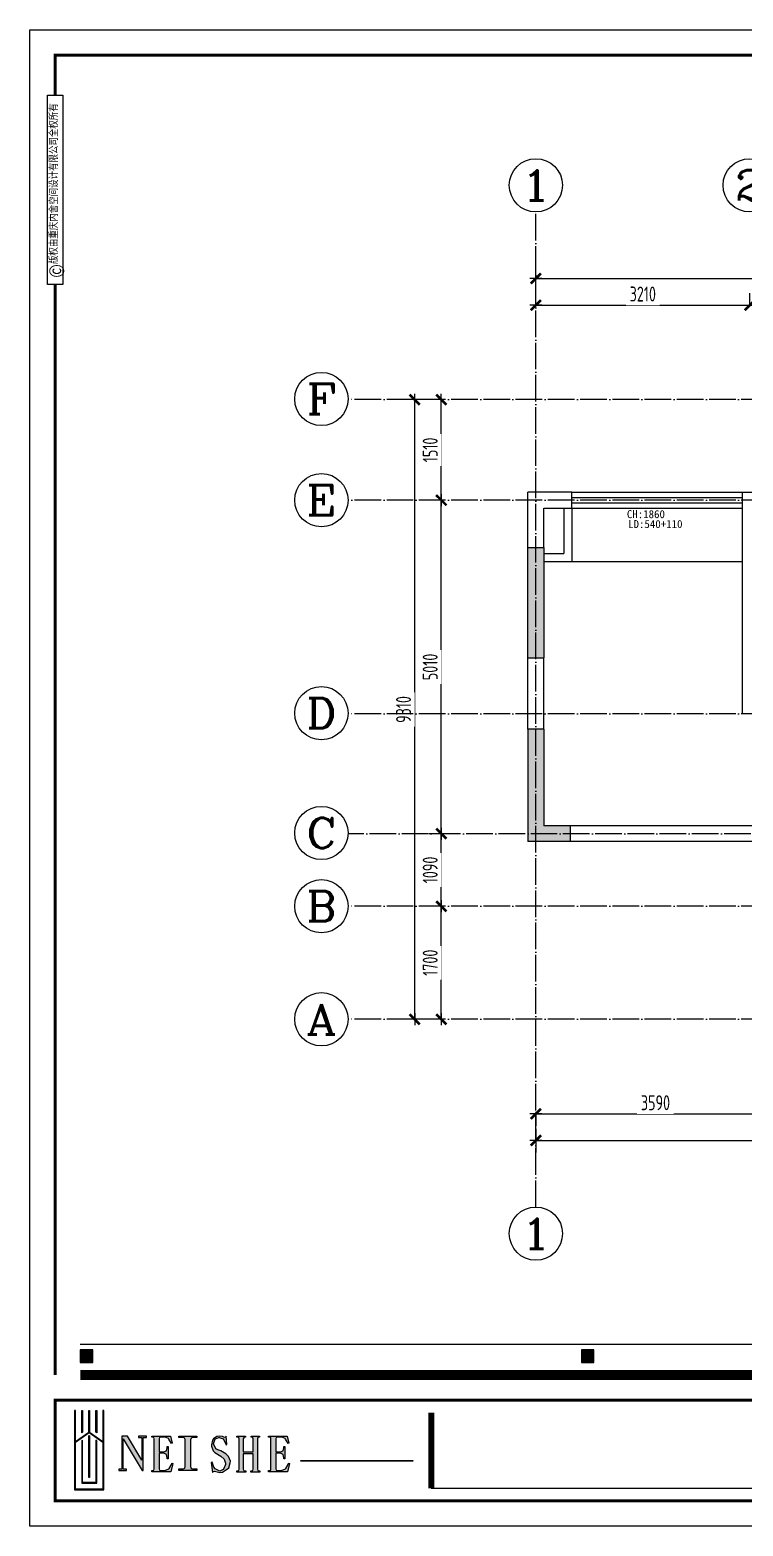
# Model space of a CAD drawing. Header units: inches. Extents: x -50945 to 250244, y -404780 to 18493.
# Drawn here: x 14930 to 25636, y -3982 to 18493 of the extents above; entities that cross this region are included whole.
import ezdxf
from ezdxf.enums import TextEntityAlignment as Align

# ---------------------------------------------------------------- set-up
doc = ezdxf.new("R2010")
doc.units = ezdxf.units.IN
doc.header["$MEASUREMENT"] = 0
doc.linetypes.add('DOTE', pattern=[2.42, 2, -0.2, 0.02, -0.2])
for name, color, linetype in [('15开关布置图-YJ', 2, 'Continuous'), ('AXIS', 1, 'Continuous'), ('AXIS_TEXT', 7, 'Continuous'), ('A图框', 7, 'Continuous'), ('D-ARCHI', 250, 'Continuous'), ('EVH 立面填充', 8, 'Continuous'), ('IBS-003-建筑窗框', 3, 'Continuous'), ('IBS-182-原建筑非承重墙', 150, 'Continuous'), ('IBS-200-原建筑承重墙柱', 200, 'Continuous'), ('IBS-63-原建筑窗', 63, 'Continuous'), ('外标注', 50, 'Continuous')]:
    doc.layers.add(name, color=color, linetype=linetype)
doc.styles.add('04.YBC-外标注3.0', font='', dxfattribs={"width": 0.8, "height": 3})
doc.styles.add('_TCH_AXIS', font='COMPLEX', dxfattribs={"bigfont": 'GBCBIG'})
doc.styles.add('COMPLEX', font='COMPLEX')
doc.styles.add('HBA-DIMT', font='ARCHS.SHX', dxfattribs={"width": 0.8})
doc.styles.add('宋体', font='', dxfattribs={"width": 0.8})
doc.styles.get('04.YBC-外标注3.0').set_extended_font_data('SimSun')
doc.styles.get('宋体').set_extended_font_data('SimSun')
doc.dimstyles.new('HBA_40', dxfattribs={"dimscale": 50, "dimtxt": 2.5, "dimasz": 0.1, "dimexe": 2, "dimexo": 2.5, "dimgap": 0.6, "dimtad": 1, "dimdec": 0, "dimrnd": 5, "dimzin": 0, "dimtxsty": 'HBA-DIMT', "dimblk": 'HBA_DIMENSION_TICK', "dimblk1": 'HBA_DIMENSION_TICK', "dimblk2": 'HBA_DIMENSION_TICK', "dimcen": 0.125, "dimclrd": 44, "dimclre": 44, "dimclrt": 2, "dimadec": 0, "dimazin": 0, "dimtfac": 1, "dimtdec": 0, "dimtix": 1, "dimtmove": 1, "dimatfit": 3, "dimldrblk": 'HBA_Leader_Dot', "dimfxl": 0, "dimtvp": 1, "dimtfill": 1, "dimtolj": 1, "dimtzin": 0, "dimarcsym": 0})

# ---------------------------------------------------------------- blocks, each defined once
blk = doc.blocks.new('HBA_DIMENSION_TICK')
at = {"color": 0, "linetype": 'ByBlock'}
for p, q in [((-10, 0), (0, 0)), ((0, 0), (10, 0))]:
    blk.add_line(p, q, dxfattribs=at)
at = {"color": 50, "linetype": 'ByBlock'}
blk.add_solid([(-10, -7), (-7, -10), (7, 10), (10, 7)], dxfattribs=at)
blk = doc.blocks.new('*D12')
at = {"layer": 'Defpoints', "color": 0, "transparency": 16777216}
for p in [(22526, 2466), (26115, 2466), (26115, 2211)]:
    blk.add_point(p, dxfattribs=at)
at = {"layer": '外标注', "color": 44, "lineweight": -2, "transparency": 16777216}
for p, q in [((22526, 2241), (22526, 2031)), ((22535, 2211), (26106, 2211)), ((26115, 2241), (26115, 2031))]:
    blk.add_line(p, q, dxfattribs=at)
at = {"layer": '外标注', "color": 44, "lineweight": -2, "transparency": 16777216, "xscale": 9, "yscale": 9, "zscale": 9, "rotation": 180}
blk.add_blockref('HBA_DIMENSION_TICK', (22526, 2211), dxfattribs=at)
at = {"layer": '外标注', "color": 44, "lineweight": -2, "transparency": 16777216, "xscale": 9, "yscale": 9, "zscale": 9}
blk.add_blockref('HBA_DIMENSION_TICK', (26115, 2211), dxfattribs=at)
at = {"layer": '外标注', "color": 2, "transparency": 16777216, "insert": (24321, 2377), "char_height": 225, "attachment_point": 5, "style": 'HBA-DIMT', "bg_fill": 3, "box_fill_scale": 1.25, "bg_fill_color": 256, "bg_fill_true_color": 13158600, "bg_fill_transparency": 0}
blk.add_mtext('\\A1;3590', dxfattribs=at)
blk = doc.blocks.new('HBA_Leader_Dot')
at = {"color": 0, "linetype": 'ByBlock'}
blk.add_line((-5, 0), (-10, 0), dxfattribs=at)
at = {"color": 0, "linetype": 'ByBlock', "const_width": 5}
blk.add_lwpolyline([(-2.5, 0, 1), (2.5, 0, 1)], format="xyb", close=True, dxfattribs=at)
blk = doc.blocks.new('*D20')
at = {"layer": 'Defpoints', "color": 0, "transparency": 16777216}
for p in [(22526, 2211), (37226, 2211), (37226, 1811)]:
    blk.add_point(p, dxfattribs=at)
at = {"layer": '外标注', "color": 44, "lineweight": -2, "transparency": 16777216}
for p, q in [((22526, 1986), (22526, 1631)), ((22535, 1811), (37217, 1811)), ((37226, 1986), (37226, 1631))]:
    blk.add_line(p, q, dxfattribs=at)
at = {"layer": '外标注', "color": 44, "lineweight": -2, "transparency": 16777216, "xscale": 9, "yscale": 9, "zscale": 9, "rotation": 180}
blk.add_blockref('HBA_DIMENSION_TICK', (22526, 1811), dxfattribs=at)
at = {"layer": '外标注', "color": 44, "lineweight": -2, "transparency": 16777216, "xscale": 9, "yscale": 9, "zscale": 9}
blk.add_blockref('HBA_DIMENSION_TICK', (37226, 1811), dxfattribs=at)
at = {"layer": '外标注', "color": 2, "transparency": 16777216, "insert": (29876, 1977), "char_height": 225, "attachment_point": 5, "style": 'HBA-DIMT', "bg_fill": 3, "box_fill_scale": 1.25, "bg_fill_color": 256, "bg_fill_true_color": 13158600, "bg_fill_transparency": 0}
blk.add_mtext('\\A1;14700', dxfattribs=at)
blk = doc.blocks.new('*D26')
at = {"layer": 'Defpoints', "color": 0, "transparency": 16777216}
for p in [(25736, 14359), (22526, 14135), (25736, 14135)]:
    blk.add_point(p, dxfattribs=at)
at = {"layer": '外标注', "color": 44, "lineweight": -2, "transparency": 16777216}
for p, q in [((22526, 14359), (22526, 14539)), ((25736, 14359), (25736, 14539)), ((22535, 14359), (25727, 14359))]:
    blk.add_line(p, q, dxfattribs=at)
at = {"layer": '外标注', "color": 44, "lineweight": -2, "transparency": 16777216, "xscale": 9, "yscale": 9, "zscale": 9, "rotation": 180}
blk.add_blockref('HBA_DIMENSION_TICK', (22526, 14359), dxfattribs=at)
at = {"layer": '外标注', "color": 44, "lineweight": -2, "transparency": 16777216, "xscale": 9, "yscale": 9, "zscale": 9}
blk.add_blockref('HBA_DIMENSION_TICK', (25736, 14359), dxfattribs=at)
at = {"layer": '外标注', "color": 2, "transparency": 16777216, "insert": (24131, 14526), "char_height": 225, "attachment_point": 5, "style": 'HBA-DIMT', "bg_fill": 3, "box_fill_scale": 1.25, "bg_fill_color": 256, "bg_fill_true_color": 13158600, "bg_fill_transparency": 0}
blk.add_mtext('\\A1;3210', dxfattribs=at)
blk = doc.blocks.new('*D30')
at = {"layer": 'Defpoints', "color": 0, "transparency": 16777216}
for p in [(37226, 14759), (22526, 14359), (37226, 14359)]:
    blk.add_point(p, dxfattribs=at)
at = {"layer": '外标注', "color": 44, "lineweight": -2, "transparency": 16777216}
for p, q in [((22526, 14584), (22526, 14939)), ((37226, 14584), (37226, 14939)), ((22535, 14759), (37217, 14759))]:
    blk.add_line(p, q, dxfattribs=at)
at = {"layer": '外标注', "color": 44, "lineweight": -2, "transparency": 16777216, "xscale": 9, "yscale": 9, "zscale": 9, "rotation": 180}
blk.add_blockref('HBA_DIMENSION_TICK', (22526, 14759), dxfattribs=at)
at = {"layer": '外标注', "color": 44, "lineweight": -2, "transparency": 16777216, "xscale": 9, "yscale": 9, "zscale": 9}
blk.add_blockref('HBA_DIMENSION_TICK', (37226, 14759), dxfattribs=at)
at = {"layer": '外标注', "color": 2, "transparency": 16777216, "insert": (29876, 14926), "char_height": 225, "attachment_point": 5, "style": 'HBA-DIMT', "bg_fill": 3, "box_fill_scale": 1.25, "bg_fill_color": 256, "bg_fill_true_color": 13158600, "bg_fill_transparency": 0}
blk.add_mtext('\\A1;14700', dxfattribs=at)
blk = doc.blocks.new('*D31')
at = {"layer": 'Defpoints', "color": 0, "transparency": 16777216}
for p in [(21106, 5329), (21307, 5329), (21307, 3631)]:
    blk.add_point(p, dxfattribs=at)
at = {"layer": '外标注', "color": 44, "lineweight": -2, "transparency": 16777216}
for p, q in [((21106, 5329), (20926, 5329)), ((21106, 3640), (21106, 5320)), ((21106, 3631), (20926, 3631))]:
    blk.add_line(p, q, dxfattribs=at)
at = {"layer": '外标注', "color": 44, "lineweight": -2, "transparency": 16777216, "xscale": 9, "yscale": 9, "zscale": 9}
for p, rotation in [((21106, 5329), 90), ((21106, 3631), 270)]:
    blk.add_blockref('HBA_DIMENSION_TICK', p, dxfattribs=dict(at, rotation=rotation))
at = {"layer": '外标注', "color": 2, "transparency": 16777216, "insert": (20939, 4480), "char_height": 225, "attachment_point": 5, "rotation": 90, "style": 'HBA-DIMT', "bg_fill": 3, "box_fill_scale": 1.25, "bg_fill_color": 256, "bg_fill_true_color": 13158600, "bg_fill_transparency": 0}
blk.add_mtext('\\A1;1700', dxfattribs=at)
blk = doc.blocks.new('*D32')
at = {"layer": 'Defpoints', "color": 0, "transparency": 16777216}
for p in [(21106, 6419), (21307, 6419), (21307, 5329)]:
    blk.add_point(p, dxfattribs=at)
at = {"layer": '外标注', "color": 44, "lineweight": -2, "transparency": 16777216}
for p, q in [((21106, 6419), (20926, 6419)), ((21106, 5338), (21106, 6410)), ((21106, 5329), (20926, 5329))]:
    blk.add_line(p, q, dxfattribs=at)
at = {"layer": '外标注', "color": 44, "lineweight": -2, "transparency": 16777216, "xscale": 9, "yscale": 9, "zscale": 9}
for p, rotation in [((21106, 6419), 90), ((21106, 5329), 270)]:
    blk.add_blockref('HBA_DIMENSION_TICK', p, dxfattribs=dict(at, rotation=rotation))
at = {"layer": '外标注', "color": 2, "transparency": 16777216, "insert": (20939, 5874), "char_height": 225, "attachment_point": 5, "rotation": 90, "style": 'HBA-DIMT', "bg_fill": 3, "box_fill_scale": 1.25, "bg_fill_color": 256, "bg_fill_true_color": 13158600, "bg_fill_transparency": 0}
blk.add_mtext('\\A1;1090', dxfattribs=at)
blk = doc.blocks.new('*D33')
at = {"layer": 'Defpoints', "color": 0, "transparency": 16777216}
for p in [(21106, 11429), (21307, 11429), (21307, 6419)]:
    blk.add_point(p, dxfattribs=at)
at = {"layer": '外标注', "color": 44, "lineweight": -2, "transparency": 16777216}
for p, q in [((21106, 11429), (20926, 11429)), ((21106, 6428), (21106, 11420)), ((21106, 6419), (20926, 6419))]:
    blk.add_line(p, q, dxfattribs=at)
at = {"layer": '外标注', "color": 44, "lineweight": -2, "transparency": 16777216, "xscale": 9, "yscale": 9, "zscale": 9}
for p, rotation in [((21106, 11429), 90), ((21106, 6419), 270)]:
    blk.add_blockref('HBA_DIMENSION_TICK', p, dxfattribs=dict(at, rotation=rotation))
at = {"layer": '外标注', "color": 2, "transparency": 16777216, "insert": (20939, 8924), "char_height": 225, "attachment_point": 5, "rotation": 90, "style": 'HBA-DIMT', "bg_fill": 3, "box_fill_scale": 1.25, "bg_fill_color": 256, "bg_fill_true_color": 13158600, "bg_fill_transparency": 0}
blk.add_mtext('\\A1;5010', dxfattribs=at)
blk = doc.blocks.new('*D34')
at = {"layer": 'Defpoints', "color": 0, "transparency": 16777216}
for p in [(21106, 12939), (21307, 12939), (21307, 11429)]:
    blk.add_point(p, dxfattribs=at)
at = {"layer": '外标注', "color": 44, "lineweight": -2, "transparency": 16777216}
for p, q in [((21106, 12939), (20926, 12939)), ((21106, 11438), (21106, 12930)), ((21106, 11429), (20926, 11429))]:
    blk.add_line(p, q, dxfattribs=at)
at = {"layer": '外标注', "color": 44, "lineweight": -2, "transparency": 16777216, "xscale": 9, "yscale": 9, "zscale": 9}
for p, rotation in [((21106, 12939), 90), ((21106, 11429), 270)]:
    blk.add_blockref('HBA_DIMENSION_TICK', p, dxfattribs=dict(at, rotation=rotation))
at = {"layer": '外标注', "color": 2, "transparency": 16777216, "insert": (20939, 12184), "char_height": 225, "attachment_point": 5, "rotation": 90, "style": 'HBA-DIMT', "bg_fill": 3, "box_fill_scale": 1.25, "bg_fill_color": 256, "bg_fill_true_color": 13158600, "bg_fill_transparency": 0}
blk.add_mtext('\\A1;1510', dxfattribs=at)
blk = doc.blocks.new('*D35')
at = {"layer": 'Defpoints', "color": 0, "transparency": 16777216}
for p in [(20706, 12939), (21106, 12939), (21106, 3631)]:
    blk.add_point(p, dxfattribs=at)
at = {"layer": '外标注', "color": 44, "lineweight": -2, "transparency": 16777216}
for p, q in [((20881, 12939), (20526, 12939)), ((20706, 3640), (20706, 12930)), ((20881, 3631), (20526, 3631))]:
    blk.add_line(p, q, dxfattribs=at)
at = {"layer": '外标注', "color": 44, "lineweight": -2, "transparency": 16777216, "xscale": 9, "yscale": 9, "zscale": 9}
for p, rotation in [((20706, 12939), 90), ((20706, 3631), 270)]:
    blk.add_blockref('HBA_DIMENSION_TICK', p, dxfattribs=dict(at, rotation=rotation))
at = {"layer": '外标注', "color": 2, "transparency": 16777216, "insert": (20539, 8285), "char_height": 225, "attachment_point": 5, "rotation": 90, "style": 'HBA-DIMT', "bg_fill": 3, "box_fill_scale": 1.25, "bg_fill_color": 256, "bg_fill_true_color": 13158600, "bg_fill_transparency": 0}
blk.add_mtext('\\A1;9310', dxfattribs=at)
blk = doc.blocks.new('_AXISO')
blk.add_circle((0, 0), 0.5)
at = {"layer": 'AXIS_TEXT', "style": 'COMPLEX', "width": 1.041667}
blk.add_attdef('A', text='', height=0.56, dxfattribs=at).set_placement((-0.25, -0.28), (0.25, -0.28), align=Align.FIT)
blk = doc.blocks.new('gegwe')
h = blk.add_hatch(color=9)
h.paths.add_polyline_path([(189652, -49616), (189652, -49028), (189629, -49028), (189629, -49617), (189269, -49867), (189269, -49028), (189267, -49028), (189246, -49028), (189246, -51182), (190039, -51182), (190039, -49027), (190014, -49027), (190014, -49865), (190014, -49868)])
h.paths.add_polyline_path([(190014, -49898), (190014, -51161), (189269, -51161), (189269, -49898), (189642, -49636)], flags=16)
h.paths.add_polyline_path([(189641, -49706), (189653, -49716), (189653, -50844), (189629, -50844), (189629, -49716)], flags=0)
h.paths.add_polyline_path([(189825, -49834), (189847, -49852), (189847, -51000), (189439, -51000), (189439, -49849), (189461, -49834), (189461, -50979), (189825, -50979)], flags=0)
h.paths.add_polyline_path([(189439, -49636), (189459, -49620), (189459, -49028), (189439, -49028)], flags=17)
h.paths.add_polyline_path([(189822, -49620), (189847, -49637), (189847, -49027), (189822, -49027)])
at = {"color": 9}
for points in [[(189267, -49028), (189246, -49028), (189246, -51182), (190039, -51182), (190039, -49027), (190014, -49027), (190014, -49865), (190014, -49868)], [(189269, -49867), (189269, -49028), (189267, -49028)], [(189269, -49867), (189629, -49617), (189629, -49028)], [(189439, -49028), (189459, -49028), (189459, -49620), (189439, -49636), (189439, -49028)], [(189629, -49028), (189650, -49028), (189652, -49028), (189652, -49616), (190014, -49868)], [(190014, -49898), (189642, -49636), (189269, -49898)], [(190014, -49898), (190014, -51161), (189269, -51161), (189269, -49898)], [(189439, -49849), (189439, -51000), (189847, -51000), (189847, -49852), (189825, -49834), (189825, -50979), (189461, -50979), (189461, -49834), (189461, -49834), (189439, -49849)], [(189641, -49706), (189653, -49716), (189653, -50844), (189629, -50844), (189629, -49716), (189641, -49706)]]:
    blk.add_lwpolyline(points, dxfattribs=at)
blk.add_lwpolyline([(189822, -49027), (189842, -49027), (189847, -49027), (189847, -49637), (189822, -49620), (189822, -49027)], close=True, dxfattribs=at)
blk = doc.blocks.new('gegeg')
at = {"layer": 'A图框'}
h = blk.add_hatch(color=256, dxfattribs=at)
h.dxf.hatch_style = 1
h.paths.add_polyline_path([(133887, -57733), (134062, -57733), (134062, -57558), (133887, -57558)])
h = blk.add_hatch(color=256, dxfattribs=at)
h.dxf.hatch_style = 1
h.paths.add_polyline_path([(140844, -57733), (141019, -57733), (141019, -57558), (140844, -57558)])
for points in [[(134739, -58777), (134739, -59093), (134540, -58756), (134463, -58756), (134463, -59217), (134420, -59217), (134420, -59237), (134529, -59237), (134529, -59217), (134483, -59217), (134483, -58794), (134745, -59237), (134761, -59237), (134761, -58777), (134804, -58777), (134804, -58756), (134693, -58756), (134693, -58777)], [(134914, -59212), (134909, -59229), (134893, -59235), (134879, -59235), (134879, -59253), (135145, -59253), (135170, -59139), (135158, -59133), (135153, -59151), (135121, -59209), (135116, -59214), (135061, -59235), (135000, -59235), (134986, -59229), (134980, -59212), (134980, -58994), (135047, -58994), (135082, -59011), (135091, -59061), (135091, -59073), (135105, -59073), (135105, -58901), (135091, -58901), (135091, -58919), (135082, -58962), (135047, -58977), (134980, -58977), (134980, -58796), (134986, -58779), (135000, -58774), (135065, -58773), (135114, -58794), (135151, -58861), (135163, -58855), (135137, -58756), (134881, -58756), (134881, -58773), (134893, -58773), (134909, -58779), (134914, -58797)], [(135417, -58811), (135426, -58787), (135445, -58779), (135506, -58779), (135506, -58756), (135256, -58756), (135256, -58779), (135317, -58779), (135338, -58787), (135344, -58810), (135344, -59182), (135339, -59205), (135316, -59213), (135256, -59213), (135256, -59237), (135506, -59237), (135506, -59213), (135446, -59213), (135427, -59206), (135417, -59182)], [(135837, -59038), (135882, -59078), (135903, -59132), (135902, -59152), (135881, -59208), (135872, -59220), (135825, -59243), (135813, -59242), (135761, -59214), (135741, -59189), (135716, -59118), (135702, -59123), (135721, -59263), (135737, -59248), (135751, -59243), (135823, -59263), (135863, -59257), (135916, -59223), (135949, -59199), (135968, -59131), (135971, -59105), (135945, -59040), (135909, -59002), (135837, -58960), (135798, -58947), (135768, -58935), (135738, -58864), (135753, -58809), (135762, -58797), (135809, -58778), (135816, -58777), (135869, -58797), (135880, -58811), (135910, -58880), (135922, -58873), (135912, -58756), (135903, -58771), (135889, -58777), (135860, -58765), (135816, -58756), (135782, -58762), (135736, -58794), (135724, -58813), (135707, -58877), (135707, -58896), (135730, -58964), (135755, -58986)], [(136289, -59003), (136289, -59216), (136284, -59234), (136268, -59240), (136256, -59240), (136256, -59258), (136379, -59258), (136379, -59240), (136367, -59240), (136353, -59234), (136346, -59218), (136346, -58797), (136353, -58780), (136367, -58774), (136377, -58774), (136377, -58756), (136258, -58756), (136258, -58774), (136268, -58774), (136284, -58780), (136289, -58797), (136289, -58975), (136150, -58975), (136150, -58797), (136157, -58780), (136172, -58774), (136180, -58774), (136180, -58756), (136062, -58756), (136062, -58774), (136072, -58774), (136088, -58780), (136093, -58797), (136093, -59216), (136088, -59234), (136072, -59240), (136060, -59240), (136060, -59258), (136183, -59258), (136183, -59240), (136171, -59240), (136157, -59235), (136150, -59217), (136150, -59003)], [(136534, -59212), (136530, -59229), (136514, -59235), (136499, -59235), (136499, -59253), (136765, -59253), (136791, -59139), (136779, -59133), (136774, -59151), (136742, -59209), (136736, -59214), (136681, -59235), (136621, -59235), (136607, -59229), (136600, -59212), (136600, -58994), (136667, -58994), (136702, -59011), (136711, -59061), (136711, -59073), (136725, -59073), (136725, -58901), (136711, -58901), (136711, -58919), (136702, -58962), (136668, -58977), (136600, -58977), (136600, -58796), (136606, -58779), (136620, -58774), (136686, -58773), (136734, -58794), (136771, -58861), (136783, -58855), (136758, -58756), (136502, -58756), (136502, -58773), (136513, -58773), (136530, -58779), (136534, -58797)], [(138503, -59104), (138503, -59096), (136951, -59096), (136951, -59104)]]:
    blk.add_hatch(color=256, dxfattribs=at).paths.add_polyline_path(points)
for p, q in [((133887, -57482), (161887, -57482)), ((138761, -59483), (146834, -59483))]:
    blk.add_line(p, q, dxfattribs=at)
for points in [[(162587, -39218), (162587, -60008), (133187, -60008), (133187, -39218)], [(133431, -40125), (133643, -40125), (133643, -42755), (133431, -42755)], [(134062, -57558), (133887, -57558), (133887, -57733), (134062, -57733)], [(141019, -57558), (140844, -57558), (140844, -57733), (141019, -57733)], [(134739, -58777), (134739, -59093), (134540, -58756), (134463, -58756), (134463, -59217), (134420, -59217), (134420, -59237), (134529, -59237), (134529, -59217), (134483, -59217), (134483, -58794), (134745, -59237), (134761, -59237), (134761, -58777), (134804, -58777), (134804, -58756), (134693, -58756), (134693, -58777), (134739, -58777)], [(135256, -58756), (135506, -58756), (135506, -58779), (135445, -58779), (135426, -58787), (135417, -58811), (135417, -59182), (135427, -59206), (135446, -59213), (135506, -59213), (135506, -59237), (135256, -59237), (135256, -59213), (135316, -59213), (135339, -59205), (135344, -59182), (135344, -58810), (135338, -58787), (135317, -58779), (135256, -58779), (135256, -58756)], [(136951, -59096), (138503, -59096), (138503, -59104), (136951, -59104)]]:
    blk.add_lwpolyline(points, close=True, dxfattribs=at)
for points, const_width in [([(133537, -40125), (133537, -39568), (162237, -39568), (162237, -57908)], 42), ([(133537, -57908), (133537, -42755)], 42), ([(161887, -57908), (133887, -57908)], 140), ([(138761, -58433), (138761, -59483)], 84)]:
    blk.add_lwpolyline(points, dxfattribs=dict(at, const_width=const_width))
at = {"layer": 'A图框', "const_width": 42}
blk.add_lwpolyline([(133537, -58258), (162237, -58258), (162237, -59658), (133537, -59658)], close=True, dxfattribs=at)
at = {"layer": 'A图框'}
for points in [[(134882, -58756), (135137, -58756), (135163, -58855), (135151, -58861), (135116, -58798), (135112, -58793), (135065, -58773), (135000, -58774), (134986, -58779), (134980, -58796), (134980, -58977), (135047, -58977), (135082, -58962), (135091, -58919), (135091, -58901), (135105, -58901), (135105, -59073), (135091, -59073), (135091, -59061), (135082, -59011), (135047, -58994), (134980, -58994), (134980, -59212), (134986, -59229), (135000, -59235), (135061, -59235), (135116, -59214), (135121, -59209), (135153, -59151), (135158, -59133), (135170, -59139), (135145, -59253), (134879, -59253), (134879, -59235), (134893, -59235), (134909, -59229), (134914, -59212), (134914, -58797), (134909, -58779), (134893, -58773), (134881, -58773), (134881, -58756)], [(135910, -58880), (135922, -58873), (135912, -58756), (135903, -58771), (135889, -58777), (135860, -58765), (135816, -58756), (135782, -58762), (135736, -58794), (135724, -58813), (135707, -58877), (135707, -58896), (135730, -58964), (135755, -58986), (135837, -59038), (135882, -59078), (135903, -59132), (135902, -59152), (135881, -59208), (135872, -59220), (135825, -59243), (135813, -59242), (135761, -59214), (135741, -59189), (135716, -59118), (135702, -59123), (135721, -59263), (135737, -59248), (135751, -59243), (135823, -59263), (135863, -59257), (135916, -59223), (135949, -59199), (135968, -59131), (135971, -59105), (135945, -59040), (135909, -59002), (135837, -58960), (135798, -58947), (135768, -58935), (135738, -58864), (135753, -58809), (135762, -58797), (135809, -58778), (135816, -58777), (135869, -58797), (135880, -58811), (135910, -58880)], [(136258, -58756), (136377, -58756), (136377, -58774), (136367, -58774), (136353, -58780), (136346, -58797), (136346, -59218), (136353, -59234), (136367, -59240), (136379, -59240), (136379, -59258), (136256, -59258), (136256, -59240), (136268, -59240), (136284, -59234), (136289, -59216), (136289, -59003), (136150, -59003), (136150, -59217), (136157, -59235), (136171, -59240), (136183, -59240), (136183, -59258), (136060, -59258), (136060, -59240), (136072, -59240), (136088, -59234), (136093, -59216), (136093, -58797), (136088, -58780), (136072, -58774), (136062, -58774), (136062, -58756), (136180, -58756), (136180, -58774), (136172, -58774), (136157, -58780), (136150, -58797), (136150, -58975), (136289, -58975), (136289, -58797), (136284, -58780), (136268, -58774), (136258, -58774), (136258, -58756)], [(136502, -58756), (136758, -58756), (136783, -58855), (136771, -58861), (136736, -58798), (136732, -58793), (136686, -58773), (136620, -58774), (136606, -58779), (136600, -58796), (136600, -58977), (136668, -58977), (136702, -58962), (136711, -58919), (136711, -58901), (136725, -58901), (136725, -59073), (136711, -59073), (136711, -59061), (136702, -59011), (136667, -58994), (136600, -58994), (136600, -59212), (136607, -59229), (136621, -59235), (136681, -59235), (136736, -59214), (136742, -59209), (136774, -59151), (136779, -59133), (136791, -59139), (136765, -59253), (136499, -59253), (136499, -59235), (136514, -59235), (136530, -59229), (136534, -59212), (136534, -58797), (136530, -58779), (136513, -58773), (136502, -58773), (136502, -58756)]]:
    blk.add_lwpolyline(points, dxfattribs=at)
at = {"layer": '15开关布置图-YJ', "color": 2, "xscale": 0.5119999999988067, "yscale": 0.5119999999988067, "zscale": 0.5119999999988067}
blk.add_blockref('gegwe', (36914, -33299), dxfattribs=at)
at = {"layer": 'A图框', "rotation": 90, "style": '04.YBC-外标注3.0'}
for s, insert, char_height, width, attachment_point in [('版权由重庆内舍空间设计有限公司全权所有', (133460, -42471), 105, 2420.6, 1), ('©', (133559, -42567), 210, 191.34, 5)]:
    blk.add_mtext(s, dxfattribs=dict(at, insert=insert, char_height=char_height, width=width, attachment_point=attachment_point))

msp = doc.modelspace()

# ---------------------------------------------------------------- hatches: boundary and pattern name
at = {"layer": 'EVH 立面填充'}
h = msp.add_hatch(color=256, dxfattribs=at)
h.dxf.hatch_style = 1
h.paths.add_polyline_path([(22405.78, 9059.1), (22645.78, 9059.1), (22645.78, 10719.1), (22405.78, 10719.1)])
h = msp.add_hatch(color=256, dxfattribs=at)
h.dxf.hatch_style = 1
h.paths.add_polyline_path([(22645.78, 6539.1), (22645.78, 7989.1), (22405.78, 7989.1), (22405.78, 6299.1), (23045.78, 6299.1), (23045.78, 6539.1)])

# ---------------------------------------------------------------- linework, layer by layer
at = {"layer": 'IBS-003-建筑窗框', "color": 251, "ltscale": 10}
for p, q in [((23065.78, 11550.1), (25625.78, 11550.1)), ((23065.78, 11309.1), (25625.78, 11309.1))]:
    msp.add_line(p, q, dxfattribs=at)
at = {"layer": 'IBS-182-原建筑非承重墙'}
for p, q in [((23065.78, 11550.1), (22405.78, 11550.1)), ((22405.78, 10719.1), (22405.78, 11549.1)), ((23065.78, 11309.1), (23065.78, 11550.1)), ((25625.78, 11550.1), (25845.78, 11550.1)), ((25625.78, 8219.1), (25625.78, 11549.1)), ((22645.78, 10719.1), (22645.78, 11309.1)), ((22645.78, 11309.1), (23065.78, 11309.1)), ((22945.78, 11309.1), (22945.78, 10629.1)), ((23065.78, 11309.1), (23065.78, 10509.1)), ((22645.78, 10629.1), (22945.78, 10629.1)), ((22645.78, 10509.1), (23065.78, 10509.1)), ((23065.78, 10509.1), (25625.78, 10509.1)), ((22405.78, 7989.1), (22405.78, 9059.1)), ((22645.78, 7989.1), (22645.78, 9059.1)), ((27165.78, 8219.1), (25625.78, 8219.1)), ((25995.48, 6539.1), (23045.78, 6539.1)), ((25995.48, 6299.1), (23045.78, 6299.1))]:
    msp.add_line(p, q, dxfattribs=at)
at = {"layer": 'IBS-200-原建筑承重墙柱', "ltscale": 0.02}
for p, q in [((22405.78, 10719.1), (22645.78, 10719.1)), ((22405.78, 9059.1), (22405.78, 10719.1)), ((22645.78, 10719.1), (22645.78, 9059.1)), ((22405.78, 9059.1), (22645.78, 9059.1)), ((22645.78, 7989.1), (22405.78, 7989.1)), ((22405.78, 7989.1), (22405.78, 6299.1)), ((22645.78, 7989.1), (22645.78, 6539.1)), ((23045.78, 6539.1), (22645.78, 6539.1)), ((23045.78, 6299.1), (23045.78, 6539.1)), ((23045.78, 6299.1), (22405.78, 6299.1))]:
    msp.add_line(p, q, dxfattribs=at)
at = {"layer": 'IBS-63-原建筑窗'}
for p, q in [((23065.78, 11470.1), (25625.78, 11470.1)), ((23065.78, 11389.1), (25625.78, 11389.1))]:
    msp.add_line(p, q, dxfattribs=at)

# ---------------------------------------------------------------- block references
at = {"layer": 'AXIS'}
ref = msp.add_blockref('_AXISO', (22525.78, 16159.35), dxfattribs=dict(at, xscale=800, yscale=800, zscale=800))
ref.add_attrib('A', '1', dxfattribs={"layer": 'AXIS_TEXT', "height": 452.55, "style": '_TCH_AXIS', "width": 2.333333}).set_placement((22299.5, 15933.07), (22752.05, 15933.07), align=Align.FIT)
ref = msp.add_blockref('_AXISO', (25735.78, 16159.35), dxfattribs=dict(at, xscale=800, yscale=800, zscale=800))
ref.add_attrib('A', '2', dxfattribs={"layer": 'AXIS_TEXT', "height": 452.55, "style": '_TCH_AXIS', "width": 1.5}).set_placement((25509.5, 15933.07), (25962.05, 15933.07), align=Align.FIT)
ref = msp.add_blockref('_AXISO', (19305.9, 12949.35), dxfattribs=dict(at, xscale=800, yscale=800, zscale=800))
ref.add_attrib('A', 'F', dxfattribs={"layer": 'AXIS_TEXT', "height": 452.55, "style": '_TCH_AXIS', "width": 1.3125}).set_placement((19079.63, 12723.07), (19532.18, 12723.07), align=Align.FIT)
ref = msp.add_blockref('_AXISO', (19305.78, 11429.1), dxfattribs=dict(at, xscale=800, yscale=800, zscale=800))
ref.add_attrib('A', 'E', dxfattribs={"layer": 'AXIS_TEXT', "height": 452.55, "style": '_TCH_AXIS', "width": 1.3125}).set_placement((19079.5, 11202.83), (19532.05, 11202.83), align=Align.FIT)
ref = msp.add_blockref('_AXISO', (19305.78, 8229.34), dxfattribs=dict(at, xscale=800, yscale=800, zscale=800))
ref.add_attrib('A', 'D', dxfattribs={"layer": 'AXIS_TEXT', "height": 452.55, "style": '_TCH_AXIS', "width": 1.235294}).set_placement((19079.5, 8003.06), (19532.05, 8003.06), align=Align.FIT)
ref = msp.add_blockref('_AXISO', (19305.78, 6429.34), dxfattribs=dict(at, xscale=800, yscale=800, zscale=800))
ref.add_attrib('A', 'C', dxfattribs={"layer": 'AXIS_TEXT', "height": 452.55, "style": '_TCH_AXIS', "width": 1.4}).set_placement((19079.5, 6203.06), (19532.05, 6203.06), align=Align.FIT)
ref = msp.add_blockref('_AXISO', (19305.78, 5329.1), dxfattribs=dict(at, xscale=800, yscale=800, zscale=800))
ref.add_attrib('A', 'B', dxfattribs={"layer": 'AXIS_TEXT', "height": 452.55, "style": '_TCH_AXIS', "width": 1.235294}).set_placement((19079.5, 5102.83), (19532.05, 5102.83), align=Align.FIT)
ref = msp.add_blockref('_AXISO', (19305.98, 3630.77), dxfattribs=dict(at, xscale=800, yscale=800, zscale=800))
ref.add_attrib('A', 'A', dxfattribs={"layer": 'AXIS_TEXT', "height": 452.55, "style": '_TCH_AXIS', "width": 1.166667}).set_placement((19079.71, 3404.5), (19532.25, 3404.5), align=Align.FIT)
ref = msp.add_blockref('_AXISO', (22525.78, 410.77), dxfattribs=dict(at, xscale=800, yscale=800, zscale=800))
ref.add_attrib('A', '1', dxfattribs={"layer": 'AXIS_TEXT', "height": 452.55, "style": '_TCH_AXIS', "width": 2.333333}).set_placement((22299.5, 184.5), (22752.05, 184.5), align=Align.FIT)

# ---------------------------------------------------------------- texts
at = {"layer": 'IBS-63-原建筑窗', "style": '宋体'}
for s, p in [('CH:1860', (23891.49, 11159.05)), ('LD:540+110', (23910.42, 11010.52))]:
    msp.add_text(s, height=120, dxfattribs=at).set_placement(p)

# ---------------------------------------------------------------- dimensions: what is measured, and where the dimension line sits
at = {"layer": '外标注'}
for base, p1, p2, picture, middle in [((25735.78, 14359.35), (22525.78, 14134.76), (25735.78, 14134.76), '*D26', (24130.78, 14525.85)), ((26115.48, 2210.77), (22525.78, 2465.81), (26115.48, 2465.81), '*D12', (24320.63, 2377.27))]:
    dim = msp.add_linear_dim(base=base, p1=p1, p2=p2, dimstyle='HBA_40', override={"dimscale": 90, "dimfxl": 200, "dimfxlon": 1}, dxfattribs=at)
    dim.commit()
    dim.dimension.update_dxf_attribs({"geometry": picture, "text_midpoint": middle})
dim = msp.add_linear_dim(base=(21105.78, 5329.1), p1=(21306.94, 3630.77), p2=(21306.94, 5329.1), angle=270, dimstyle='HBA_40', override={"dimscale": 90, "dimfxl": 200, "dimfxlon": 1}, dxfattribs=at)
dim.commit()
dim.dimension.update_dxf_attribs({"geometry": '*D31', "text_midpoint": (20939.28, 4479.94)})

# ---------------------------------------------------------------- next in the draw order: dimensions: what is measured, and where the dimension line sits
for base, p1, p2, picture, middle in [((37225.78, 14759.35), (22525.78, 14359.35), (37225.78, 14359.35), '*D30', (29875.78, 14925.85)), ((37225.78, 1810.77), (22525.78, 2210.77), (37225.78, 2210.77), '*D20', (29875.78, 1977.27))]:
    dim = msp.add_linear_dim(base=base, p1=p1, p2=p2, dimstyle='HBA_40', override={"dimscale": 90, "dimfxl": 200, "dimfxlon": 1}, dxfattribs=at)
    dim.commit()
    dim.dimension.update_dxf_attribs({"geometry": picture, "text_midpoint": middle})
dim = msp.add_linear_dim(base=(21105.78, 6419.1), p1=(21306.94, 5329.1), p2=(21306.94, 6419.1), angle=270, dimstyle='HBA_40', override={"dimscale": 90, "dimfxl": 200, "dimfxlon": 1}, dxfattribs=at)
dim.commit()
dim.dimension.update_dxf_attribs({"geometry": '*D32', "text_midpoint": (20939.28, 5874.1)})

# ---------------------------------------------------------------- next in the draw order: linework, layer by layer
at = {"layer": 'D-ARCHI', "color": 251, "linetype": 'DOTE', "lineweight": 5, "ltscale": 200}
msp.add_line((22525.78, 810.77), (22525.78, 15759.35), dxfattribs=at)

# ---------------------------------------------------------------- next in the draw order: dimensions: what is measured, and where the dimension line sits
at = {"layer": '外标注'}
dim = msp.add_linear_dim(base=(21105.78, 11429.1), p1=(21306.94, 6419.1), p2=(21306.94, 11429.1), angle=270, dimstyle='HBA_40', override={"dimscale": 90, "dimfxl": 200, "dimfxlon": 1}, dxfattribs=at)
dim.commit()
dim.dimension.update_dxf_attribs({"geometry": '*D33', "text_midpoint": (20939.28, 8924.1)})

# ---------------------------------------------------------------- next in the draw order: dimensions: what is measured, and where the dimension line sits
dim = msp.add_linear_dim(base=(21105.78, 12939.35), p1=(21306.94, 11429.1), p2=(21306.94, 12939.35), angle=270, dimstyle='HBA_40', override={"dimscale": 90, "dimfxl": 200, "dimfxlon": 1}, dxfattribs=at)
dim.commit()
dim.dimension.update_dxf_attribs({"geometry": '*D34', "text_midpoint": (20939.28, 12184.23)})

# ---------------------------------------------------------------- next in the draw order: dimensions: what is measured, and where the dimension line sits
dim = msp.add_linear_dim(base=(20705.78, 12939.35), p1=(21105.78, 3630.77), p2=(21105.78, 12939.35), angle=90, dimstyle='HBA_40', override={"dimscale": 90, "dimfxl": 200, "dimfxlon": 1}, dxfattribs=at)
dim.commit()
dim.dimension.update_dxf_attribs({"geometry": '*D35', "text_midpoint": (20539.28, 8285.06)})

# ---------------------------------------------------------------- next in the draw order: linework, layer by layer
at = {"layer": 'D-ARCHI', "color": 251, "linetype": 'DOTE', "lineweight": 5, "ltscale": 200}
for p, q in [((40045.78, 12939.35), (19718.52, 12939.35)), ((40045.78, 11429.1), (19705.78, 11429.1)), ((40045.78, 8219.1), (19718.52, 8219.1)), ((26235.48, 6419.1), (19718.52, 6419.1)), ((40045.78, 5329.1), (19718.52, 5329.1)), ((40045.78, 3630.77), (19718.52, 3630.77))]:
    msp.add_line(p, q, dxfattribs=at)

# ---------------------------------------------------------------- next in the draw order: block references
at = {"layer": '15开关布置图-YJ', "color": 2, "xscale": 1.081091401797356, "yscale": 1.081091401797356, "zscale": 1.081091401797356}
msp.add_blockref('gegeg', (-129057.2, 60891.32), dxfattribs=at)

doc.saveas('drawing.dxf')
